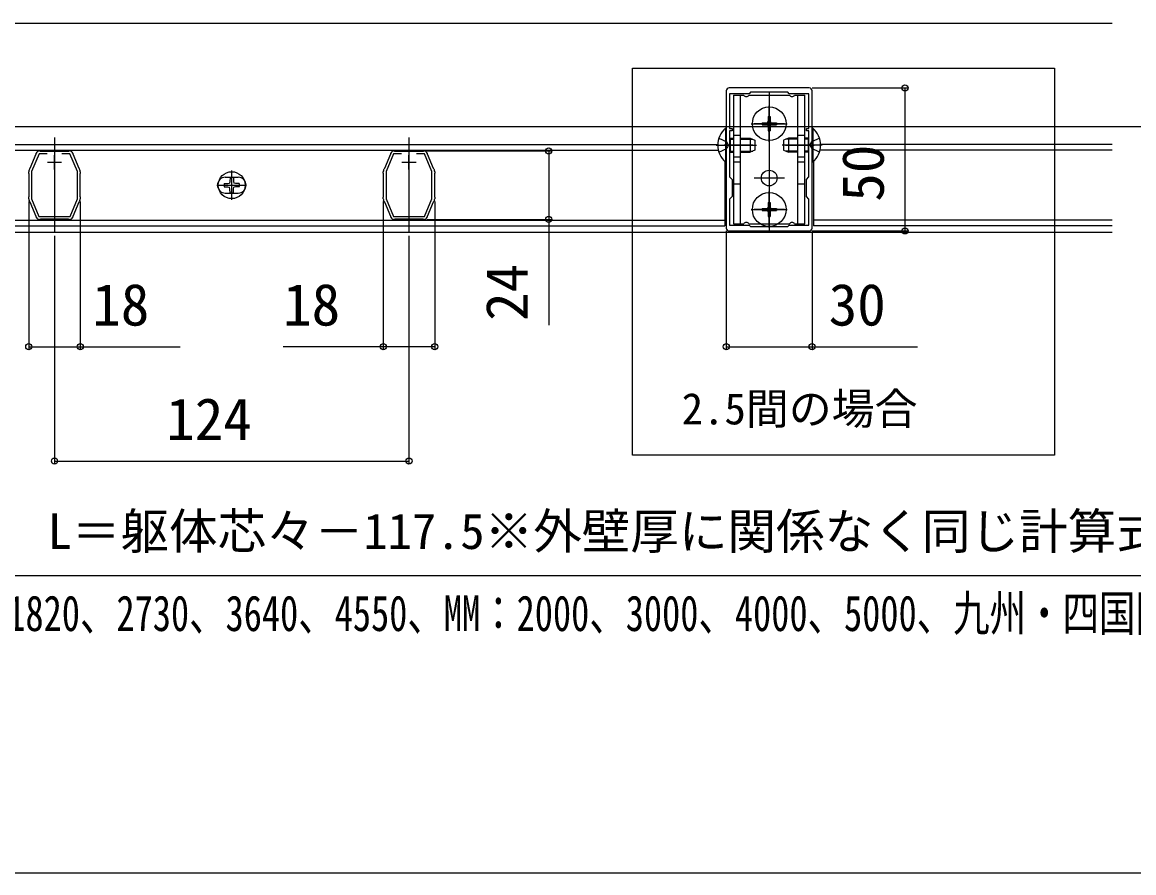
# Model space of a CAD drawing. Units: millimetres, scale not verified. Extents: x -875 to 875, y -1304 to 1297.
# Drawn here: x -199.8 to 189, y -1304.2 to -1006.7 of the extents above; entities that cross this region are included whole.
import ezdxf
from ezdxf.enums import TextEntityAlignment as Align

# ---------------------------------------------------------------- set-up
doc = ezdxf.new("R2010")
doc.units = ezdxf.units.MM
doc.header["$LTSCALE"] = 8
for name, color, linetype in [('0-2_USER1', 3, 'Continuous'), ('0-3_YKK_11', 7, 'Continuous'), ('0-5_YKK_12', 2, 'Continuous'), ('0-6_YKK_13', 4, 'Continuous'), ('0-8_YKK_D', 6, 'Continuous'), ('0-9_YKK_ZWAK', 7, 'Continuous')]:
    doc.layers.add(name, color=color, linetype=linetype)
doc.styles.add('ＭＳ ゴシック', font='')
doc.styles.get('ＭＳ ゴシック').set_extended_font_data('MS Gothic')

msp = doc.modelspace()

# ---------------------------------------------------------------- linework, layer by layer
at = {"layer": '0-3_YKK_11'}
for p, q in [((75.5, -1029.697), (47.5, -1029.697)), ((46.5, -1030.697), (46.5, -1078.697)), ((76.5, -1078.697), (76.5, -1030.697)), ((-188.5, -1058.2), (-188.5, -1053.2)), ((-64.5, -1058.2), (-64.5, -1053.2)), ((-191, -1055.7), (-186, -1055.7)), ((-67, -1055.7), (-62, -1055.7)), ((47.5, -1079.697), (75.5, -1079.697))]:
    msp.add_line(p, q, dxfattribs=at)
msp.add_lwpolyline([(75.4, -1060.797), (75.4, -1044.697), (74.5, -1044.697), (74.5, -1043.897), (75.4, -1043.897), (75.4, -1031.697), (68.5, -1031.697), (68, -1031.197), (55, -1031.197), (54.5, -1031.697), (47.6, -1031.697), (47.6, -1043.897), (48.5, -1043.897), (48.5, -1044.697), (47.6, -1044.697), (47.6, -1060.797), (48.5, -1061.697), (48.5, -1067.697), (47.6, -1068.597), (47.6, -1077.697), (54.5, -1077.697), (55, -1078.197), (68, -1078.197), (68.5, -1077.697), (75.4, -1077.697), (75.4, -1068.597), (74.5, -1067.697), (74.5, -1061.697)], close=True, dxfattribs=at)
for points in [[(-197.383, -1058.401), (-197.183, -1057.924), (-197.085, -1057.821), (-196.988, -1057.719), (-194.909, -1052.775), (-194.903, -1052.638), (-194.888, -1052.483)], [(-191.09, -1052.7), (-193.902, -1052.7), (-196.5, -1058.882), (-196.5, -1068.518), (-193.944, -1074.6), (-183.056, -1074.6), (-180.5, -1068.519), (-180.5, -1058.882), (-183.098, -1052.7), (-185.91, -1052.7)], [(-193.72, -1051.707), (-193.571, -1051.753), (-193.443, -1051.8), (-183.557, -1051.8), (-183.429, -1051.753), (-183.28, -1051.707)], [(-182.112, -1052.483), (-182.097, -1052.638), (-182.091, -1052.775), (-180.012, -1057.719), (-179.915, -1057.821), (-179.817, -1057.924), (-179.617, -1058.401)], [(-73.383, -1058.401), (-73.183, -1057.924), (-73.085, -1057.821), (-72.988, -1057.719), (-70.909, -1052.775), (-70.903, -1052.638), (-70.888, -1052.483)], [(-67.09, -1052.7), (-69.902, -1052.7), (-72.5, -1058.882), (-72.5, -1068.518), (-69.944, -1074.6), (-59.056, -1074.6), (-56.5, -1068.519), (-56.5, -1058.882), (-59.098, -1052.7), (-61.91, -1052.7)], [(-69.72, -1051.707), (-69.571, -1051.753), (-69.443, -1051.8), (-59.557, -1051.8), (-59.429, -1051.753), (-59.28, -1051.707)], [(-58.112, -1052.483), (-58.097, -1052.638), (-58.091, -1052.775), (-56.012, -1057.719), (-55.915, -1057.821), (-55.817, -1057.924), (-55.617, -1058.401)], [(-197.5, -1068.418), (-197.5, -1067.9), (-197.45, -1067.768), (-197.4, -1067.635), (-197.4, -1059.765), (-197.45, -1059.632), (-197.5, -1059.5), (-197.5, -1058.982)], [(-179.5, -1058.982), (-179.5, -1059.5), (-179.55, -1059.632), (-179.6, -1059.765), (-179.6, -1067.635), (-179.55, -1067.768), (-179.5, -1067.9), (-179.5, -1068.418)], [(-73.5, -1068.418), (-73.5, -1067.9), (-73.45, -1067.768), (-73.4, -1067.635), (-73.4, -1059.765), (-73.45, -1059.632), (-73.5, -1059.5), (-73.5, -1058.982)], [(-55.5, -1058.982), (-55.5, -1059.5), (-55.55, -1059.632), (-55.6, -1059.765), (-55.6, -1067.635), (-55.55, -1067.768), (-55.5, -1067.9), (-55.5, -1068.418)], [(-194.887, -1074.917), (-194.903, -1074.762), (-194.909, -1074.625), (-196.988, -1069.681), (-197.085, -1069.579), (-197.183, -1069.476), (-197.383, -1068.999)], [(-179.617, -1068.999), (-179.817, -1069.476), (-179.915, -1069.579), (-180.012, -1069.681), (-182.091, -1074.625), (-182.097, -1074.762), (-182.112, -1074.917)], [(-70.887, -1074.917), (-70.903, -1074.762), (-70.909, -1074.625), (-72.988, -1069.681), (-73.085, -1069.579), (-73.183, -1069.476), (-73.383, -1068.999)], [(-55.617, -1068.999), (-55.817, -1069.476), (-55.915, -1069.579), (-56.012, -1069.681), (-58.091, -1074.625), (-58.097, -1074.762), (-58.112, -1074.917)], [(-183.557, -1075.6), (-193.443, -1075.6), (-193.571, -1075.647), (-193.72, -1075.692)], [(-183.28, -1075.692), (-183.428, -1075.647), (-183.557, -1075.6)], [(-59.557, -1075.6), (-69.443, -1075.6), (-69.571, -1075.647), (-69.72, -1075.692)], [(-59.28, -1075.692), (-59.428, -1075.647), (-59.557, -1075.6)]]:
    msp.add_lwpolyline(points, dxfattribs=at)
for centre, radius, start, end in [((47.5, -1030.697), 1, 90.00001, 179.99999), ((75.5, -1030.697), 1, 0.00001, 89.99999), ((-193.57, -1053.2), 1.5, 95.73914, 151.44347), ((-183.43, -1053.2), 1.5, 28.55592, 84.26083), ((-69.57, -1053.2), 1.5, 95.73914, 151.44347), ((-59.43, -1053.2), 1.5, 28.55592, 84.26083), ((-196, -1058.982), 1.5, 157.21234, 180.00008), ((-181, -1058.982), 1.5, 360, 22.78773), ((-72, -1058.982), 1.5, 157.21234, 180.00008), ((-57, -1058.982), 1.5, 360, 22.78773), ((-196, -1068.418), 1.5, 179.99998, 202.78771), ((-181, -1068.418), 1.5, 337.21255, 0.00006), ((-72, -1068.418), 1.5, 179.99998, 202.78771), ((-57, -1068.418), 1.5, 337.21255, 0.00006), ((-193.57, -1074.2), 1.5, 208.55565, 264.26079), ((-183.43, -1074.2), 1.5, 275.73925, 331.44438), ((-69.57, -1074.2), 1.5, 208.55565, 264.26079), ((-59.43, -1074.2), 1.5, 275.73925, 331.44438), ((47.5, -1078.697), 1, 180.00001, 269.99999), ((75.5, -1078.697), 1, 270.00001, 359.99999)]:
    msp.add_arc(centre, radius, start, end, dxfattribs=at)
at = {"layer": '0-5_YKK_12'}
for p, q in [((-480, -1043.2), (619, -1043.2)), ((-270.5, -1049.5), (43.503, -1049.5)), ((-188.5, -1047), (-188.5, -1080.4)), ((-64.5, -1047), (-64.5, -1080.4)), ((181.5, -1049.5), (79.497, -1049.5)), ((-270.5, -1051.5), (43.713, -1051.5)), ((181.5, -1051.5), (79.287, -1051.5)), ((46, -1055.382), (46, -1077.9)), ((77, -1055.382), (77, -1077.9)), ((-128.75, -1060.945), (-124.25, -1060.945)), ((-128.75, -1066.445), (-124.25, -1066.445)), ((-270.5, -1075.9), (46, -1075.9)), ((181.5, -1075.9), (77, -1075.9)), ((-270.5, -1077.9), (46, -1077.9)), ((181.5, -1077.9), (77, -1077.9))]:
    msp.add_line(p, q, dxfattribs=at)
for points in [[(181.5, -1007.2), (-276.641, -1007.2), (-318.9, -1007.2)], [(181.5, -1080.2), (-275, -1080.2), (-321, -1080.2)]]:
    msp.add_lwpolyline(points, dxfattribs=at)
for centre, start, end in [((-128.75, -1063.695), 90, 270), ((-124.25, -1063.695), 270, 90)]:
    msp.add_arc(centre, 2.75, start, end, dxfattribs=at)
at = {"layer": '0-6_YKK_13'}
for p, q in [((49, -1032.203), (52.634, -1032.203)), ((49, -1032.203), (49, -1077.203)), ((51.5, -1077.203), (51.5, -1032.203)), ((54.366, -1032.203), (68.634, -1032.203)), ((61.5, -1031.003), (61.5, -1080.203)), ((70.366, -1032.203), (74, -1032.203)), ((71.5, -1077.203), (71.5, -1032.203)), ((74, -1077.203), (74, -1032.203)), ((61.5, -1048.504), (61.5, -1035.904)), ((59, -1041.854), (59, -1042.554)), ((59, -1041.854), (60.65, -1041.854)), ((61.15, -1039.704), (61.85, -1039.704)), ((61.15, -1039.704), (61.15, -1041.354)), ((61.85, -1039.704), (61.85, -1041.354)), ((62.35, -1041.854), (64, -1041.854)), ((64, -1041.854), (64, -1042.554)), ((46.252, -1043.803), (46.5, -1043.803)), ((46.252, -1043.803), (46.252, -1055.603)), ((46.5, -1055.603), (46.5, -1043.803)), ((55.2, -1042.204), (67.8, -1042.204)), ((66.8, -1042.204), (56.2, -1042.204)), ((59, -1042.554), (60.65, -1042.554)), ((61.15, -1043.054), (61.15, -1044.704)), ((61.15, -1044.704), (61.85, -1044.704)), ((61.85, -1043.054), (61.85, -1044.704)), ((62.35, -1042.554), (64, -1042.554)), ((76.5, -1055.603), (76.5, -1043.803)), ((76.748, -1043.803), (76.5, -1043.803)), ((76.748, -1043.803), (76.748, -1055.603)), ((43, -1049.703), (57, -1049.703)), ((43.917, -1047.203), (46.635, -1048.558)), ((55.8, -1049.703), (45.8, -1049.703)), ((47.244, -1049.703), (46.635, -1048.558)), ((47.244, -1049.703), (46.635, -1050.848)), ((47.9, -1047.203), (47.6, -1047.312)), ((47.9, -1047.636), (47.6, -1047.573)), ((47.9, -1047.203), (47.9, -1052.203)), ((47.9, -1047.203), (49, -1047.203)), ((47.9, -1047.636), (49, -1047.636)), ((49, -1046.203), (51.5, -1046.203)), ((51.5, -1047.203), (54.8, -1047.203)), ((51.5, -1047.636), (55.72, -1047.636)), ((54.8, -1047.203), (56.5, -1048.003)), ((54.8, -1047.203), (54.8, -1052.203)), ((56.5, -1048.003), (56.5, -1051.403)), ((80, -1049.703), (66, -1049.703)), ((68.2, -1047.203), (66.5, -1048.003)), ((66.5, -1048.003), (66.5, -1051.403)), ((67.2, -1049.703), (77.2, -1049.703)), ((71.5, -1047.636), (67.28, -1047.636)), ((71.5, -1047.203), (68.2, -1047.203)), ((68.2, -1047.203), (68.2, -1052.203)), ((71.5, -1046.203), (74, -1046.203)), ((75.1, -1047.203), (74, -1047.203)), ((75.1, -1047.636), (74, -1047.636)), ((75.1, -1047.203), (75.1, -1052.203)), ((75.1, -1047.203), (75.4, -1047.312)), ((75.1, -1047.636), (75.4, -1047.573)), ((75.756, -1049.703), (76.365, -1048.558)), ((75.756, -1049.703), (76.365, -1050.848)), ((79.083, -1047.203), (76.365, -1048.558)), ((43.917, -1052.203), (46.635, -1050.848)), ((47.9, -1051.77), (47.6, -1051.833)), ((47.9, -1052.203), (47.6, -1052.094)), ((47.9, -1051.77), (49, -1051.77)), ((47.9, -1052.203), (49, -1052.203)), ((51.5, -1051.77), (55.72, -1051.77)), ((51.5, -1052.203), (54.8, -1052.203)), ((56.5, -1051.403), (54.8, -1052.203)), ((66.5, -1051.403), (68.2, -1052.203)), ((71.5, -1051.77), (67.28, -1051.77)), ((71.5, -1052.203), (68.2, -1052.203)), ((75.1, -1051.77), (74, -1051.77)), ((75.1, -1052.203), (74, -1052.203)), ((75.1, -1051.77), (75.4, -1051.833)), ((75.1, -1052.203), (75.4, -1052.094)), ((79.083, -1052.203), (76.365, -1050.848)), ((46.252, -1055.603), (46.5, -1055.603)), ((49, -1053.837), (51.5, -1053.837)), ((49, -1055.569), (51.5, -1055.569)), ((71.5, -1053.837), (74, -1053.837)), ((71.5, -1055.569), (74, -1055.569)), ((76.748, -1055.603), (76.5, -1055.603)), ((-127.089, -1061.052), (-127.111, -1062.356)), ((-126.5, -1068.874), (-126.5, -1058.516)), ((-125.911, -1061.052), (-125.889, -1062.356)), ((66.8, -1061.204), (56.2, -1061.204)), ((-131.679, -1063.695), (-121.321, -1063.695)), ((-129.142, -1063.106), (-127.838, -1063.083)), ((-129.142, -1064.283), (-127.838, -1064.306)), ((-127.838, -1063.083), (-127.23, -1062.965)), ((-127.838, -1064.306), (-127.23, -1064.424)), ((-127.111, -1062.356), (-127.23, -1062.965)), ((-127.111, -1065.033), (-127.23, -1064.424)), ((-127.089, -1066.337), (-127.111, -1065.033)), ((-125.911, -1066.337), (-125.889, -1065.033)), ((-125.889, -1062.356), (-125.77, -1062.965)), ((-125.889, -1065.033), (-125.77, -1064.424)), ((-125.162, -1063.083), (-125.77, -1062.965)), ((-125.162, -1064.306), (-125.77, -1064.424)), ((-123.858, -1063.106), (-125.162, -1063.083)), ((-123.858, -1064.283), (-125.162, -1064.306)), ((49, -1063.203), (51.5, -1063.203)), ((71.5, -1063.203), (74, -1063.203)), ((61.5, -1078.5), (61.5, -1065.9)), ((55.2, -1072.2), (67.8, -1072.2)), ((66.8, -1072.2), (56.2, -1072.2)), ((59, -1071.85), (59, -1072.55)), ((59, -1071.85), (60.65, -1071.85)), ((59, -1072.55), (60.65, -1072.55)), ((61.15, -1069.7), (61.85, -1069.7)), ((61.15, -1069.7), (61.15, -1071.35)), ((61.15, -1073.05), (61.15, -1074.7)), ((61.85, -1069.7), (61.85, -1071.35)), ((61.85, -1073.05), (61.85, -1074.7)), ((62.35, -1071.85), (64, -1071.85)), ((62.35, -1072.55), (64, -1072.55)), ((64, -1071.85), (64, -1072.55)), ((61.15, -1074.7), (61.85, -1074.7)), ((49, -1077.203), (52.634, -1077.203)), ((54.366, -1077.203), (68.634, -1077.203)), ((70.366, -1077.203), (74, -1077.203))]:
    msp.add_line(p, q, dxfattribs=at)
for centre, radius in [((61.5, -1042.204), 5.9), ((-126.5, -1063.695), 4.708), ((61.5, -1061.204), 2.75), ((61.5, -1072.2), 5.9)]:
    msp.add_circle(centre, radius, dxfattribs=at)
for centre, radius, start, end in [((53.5, -1031.703), 1, 210, 330), ((69.5, -1031.703), 1, 210, 330), ((60.65, -1041.354), 0.5, 270, 0), ((62.35, -1041.354), 0.5, 180, 270), ((51.2, -1049.703), 7.7, 129.98312, 230.01688), ((60.65, -1043.054), 0.5, 0, 90), ((62.35, -1043.054), 0.5, 90, 180), ((71.8, -1049.703), 7.7, 309.98312, 50.01688), ((-126.5, -1063.695), 2.707, 77.44414, 102.55586), ((-126.5, -1063.695), 2.707, 167.44414, 192.55586), ((-126.5, -1063.695), 2.707, 347.44414, 12.55586), ((-126.5, -1063.695), 2.707, 257.44414, 282.55586), ((60.65, -1071.35), 0.5, 270, 0), ((60.65, -1073.05), 0.5, 0, 90), ((62.35, -1071.35), 0.5, 180, 270), ((62.35, -1073.05), 0.5, 90, 180), ((53.5, -1077.703), 1, 30, 150), ((69.5, -1077.703), 1, 30, 150)]:
    msp.add_arc(centre, radius, start, end, dxfattribs=at)
at = {"layer": '0-8_YKK_D'}
for p, q in [((76.5, -1029.697), (109.98, -1029.697)), ((108.98, -1029.697), (108.98, -1079.697)), ((-58.3, -1051.706), (-14.6, -1051.706)), ((-197.5, -1069.408), (-197.5, -1121.2)), ((-179.5, -1069.418), (-179.5, -1121.2)), ((-73.5, -1069.418), (-73.5, -1121.2)), ((-55.5, -1069.418), (-55.5, -1121.2)), ((-58.3, -1075.693), (-14.6, -1075.693)), ((46.5, -1079.697), (46.5, -1121.2)), ((76.5, -1079.697), (76.5, -1121.2)), ((76.5, -1079.697), (109.98, -1079.697)), ((-188.5, -1081.4), (-188.5, -1161.2)), ((-64.5, -1081.4), (-64.5, -1161.2)), ((-188.5, -1160.2), (-64.5, -1160.2)), ((-331, -1200.2), (561.5, -1200.2))]:
    msp.add_line(p, q, dxfattribs=at)
msp.add_lwpolyline([(13.674, -1022.804), (161.349, -1022.804), (161.349, -1158.099), (13.674, -1158.099)], close=True, dxfattribs=at)
for points in [[(-15.6, -1051.706), (-15.6, -1075.693), (-15.6, -1112.698)], [(-197.5, -1120.2), (-179.5, -1120.2), (-144.541, -1120.2)], [(-55.5, -1120.2), (-73.5, -1120.2), (-108.459, -1120.2)], [(46.5, -1120.2), (76.5, -1120.2), (113.391, -1120.2)]]:
    msp.add_lwpolyline(points, dxfattribs=at)
for centre in [(108.98, -1029.697), (-15.6, -1051.706), (-15.6, -1075.693), (108.98, -1079.697), (-197.5, -1120.2), (-179.5, -1120.2), (-73.5, -1120.2), (-55.5, -1120.2), (46.5, -1120.2), (76.5, -1120.2), (-188.5, -1160.2), (-64.5, -1160.2)]:
    msp.add_circle(centre, 1.075, dxfattribs=at)
at = {"layer": '0-9_YKK_ZWAK'}
msp.add_lwpolyline([(-875, -1304.2), (875, -1304.2), (875, 1245.8)], dxfattribs=at)

# ---------------------------------------------------------------- texts
at = {"layer": '0-2_USER1', "style": 'ＭＳ ゴシック'}
msp.add_text('2.5間の場合', height=11, dxfattribs=at).set_placement((30.892, -1150.672), align=Align.BOTTOM_LEFT)
at = {"layer": '0-8_YKK_D', "style": 'ＭＳ ゴシック'}
for s, p in [('50', (105.98, -1069.469)), ('24', (-18.6, -1111.175))]:
    msp.add_text(s, height=14.66, rotation=90, dxfattribs=at).set_placement(p, align=Align.BOTTOM_LEFT)
for s, height, p in [('18', 14.66, (-175.268, -1117.2)), ('18', 14.66, (-108.527, -1117.2)), ('30', 14.66, (82.323, -1117.2)), ('124', 14.66, (-149.398, -1157.2)), ('L＝躯体芯々－117.5※外壁厚に関係なく同じ計算式を使用', 12.46, (-190.895, -1194.689))]:
    msp.add_text(s, height=height, dxfattribs=at).set_placement(p, align=Align.BOTTOM_LEFT)
at = {"layer": '0-8_YKK_D', "style": 'ＭＳ ゴシック', "width": 0.75}
msp.add_text('（躯体芯々：関東間：1820、2730、3640、4550、MM：2000、3000、4000、5000、九州・四国間：1910、2865、3820、4775）', height=12.46, dxfattribs=at).set_placement((-332.485, -1223.387), align=Align.BOTTOM_LEFT)

doc.saveas('drawing.dxf')
